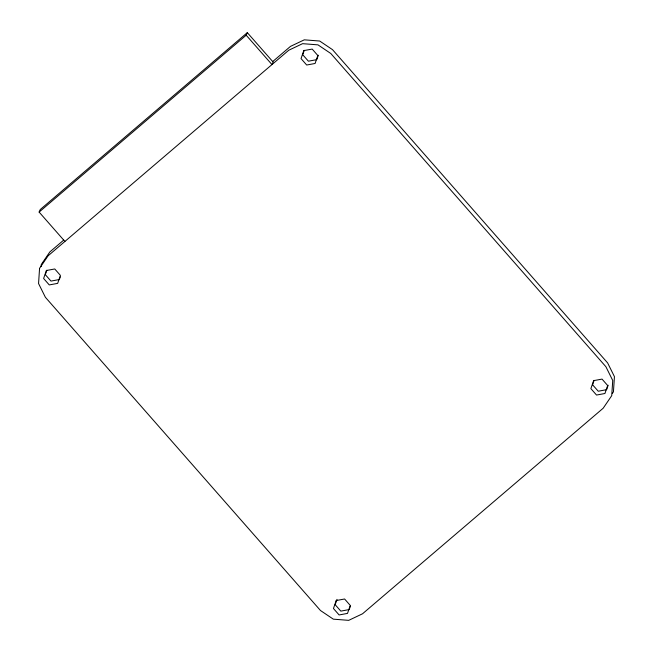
<?xml version="1.0" encoding="UTF-8"?>
<svg xmlns="http://www.w3.org/2000/svg" width="653" height="653" viewBox="0 0 653 653"><rect width="100%" height="100%" fill="white"/><g stroke="black" fill="none" stroke-linecap="round" stroke-linejoin="round"><path stroke-width="0.98" d="M41.139 266.538L41.27 264.514L49.832 251.952L63.757 240.059M46.845 270.22L45.318 274.652L50.967 281.084L59.366 279.541L60.28 276.88M304.274 50.322L302.747 54.754L308.396 61.186L316.795 59.643L318.321 55.211M336.997 599.364L335.169 604.686L340.817 611.118L349.216 609.567L350.432 606.025M594.116 380.356L592.589 384.788L598.246 391.22L606.637 389.67L608.163 385.237M64.908 241.447L39.123 212.078L40.257 209.523L247.316 32.65L273.109 62.019L271.974 64.574L246.181 35.205L247.316 32.65M612.294 393.514L613.436 391.833L614.44 376.65L607.608 362.897L332.508 49.652L319.676 41.025L304.29 39.833L290.471 46.396L272.668 61.602M39.123 212.078L246.181 35.205M39.564 268.35L38.56 283.541L45.392 297.286L320.492 610.531L333.324 619.158L348.71 620.35L362.529 613.787L603.168 408.231L611.73 395.669L612.734 380.487L605.902 366.733L330.793 53.489L317.97 44.861L302.584 43.669L288.757 50.232L48.118 255.788L39.564 268.35M46.363 270.513L43.612 278.488L49.261 284.92L57.66 283.378L60.411 275.403L54.754 268.971L46.363 270.513M303.784 50.616L301.041 58.59L306.69 65.022L315.089 63.48L317.831 55.505L312.183 49.073L303.784 50.616M336.205 600.54L333.454 608.514L339.111 614.955L347.502 613.404L350.253 605.429L344.604 598.997L336.205 600.54M593.634 380.642L590.883 388.617L596.532 395.049L604.931 393.506L607.682 385.531L602.033 379.099L593.634 380.642"/></g></svg>
